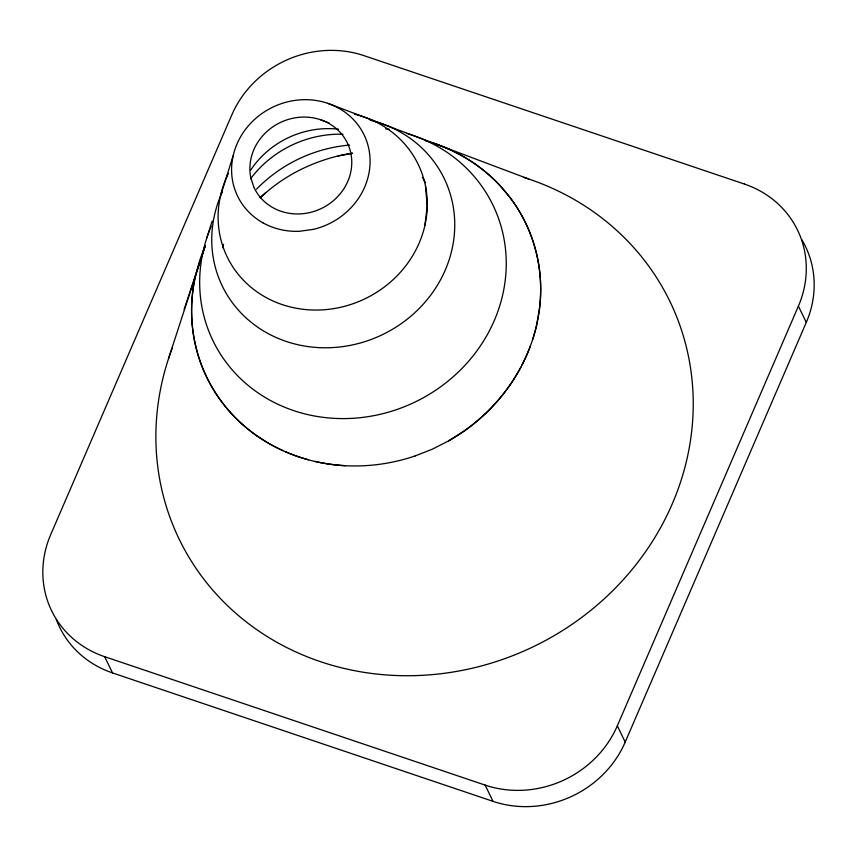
<?xml version="1.0" encoding="UTF-8"?>
<svg xmlns="http://www.w3.org/2000/svg" width="857" height="857" viewBox="0 0 857 857"><rect width="100%" height="100%" fill="white"/><g stroke="black" fill="none" stroke-linecap="round" stroke-linejoin="round"><path stroke-width="1.29" d="M424.858 225.509L427.247 206.28L425.554 186.451M539.439 309.098L536.664 324.899A177.045 163.098 -25.9 0 1 532.561 339.779M220.581 195.717L233.168 155.653M168.486 358.762L205.241 245.734L199.81 260.035L195.621 275.161L184.148 309.398M206.88 237.764L212.161 221.106M200.024 261.674L195.621 275.161A177.11 163.151 -25.9 0 0 345.382 465.694M202.434 254.315L205.241 245.734M744.454 184.062L363.979 55.651A102.433 94.356 -25.9 0 0 231.808 114.913L50.713 534.597A102.454 94.377 -25.9 0 0 104.661 656.687L485.137 785.098A102.433 94.356 -25.9 0 0 617.319 725.836L798.392 306.142A102.412 94.334 -25.9 0 0 744.444 184.073M56.251 619.375A102.454 94.377 -25.9 0 0 112.546 672.938L493.032 801.349A102.433 94.356 -25.9 0 0 625.214 742.087L806.287 322.393A102.412 94.334 -25.9 0 0 801.927 239.853M260.26 197.796C281.792 177.195 309.131 163.055 338.001 155.985A158.47 145.99 -25.9 0 1 352.452 153.242M415.045 455.967L432.089 449.282L448.425 441.001L463.798 431.275A176.81 162.873 -25.9 0 0 502.213 395.377M338.001 155.985L352.452 153.296M313.298 229.376L299.382 231.294A70.403 64.853 -25.9 0 1 262.82 222.766M429.968 142.358L433.771 143.269A177.11 163.151 -25.9 0 1 510.783 198.535M327.663 103.322L528.673 178.995A272.687 251.187 -25.9 0 1 612.541 226.719A272.644 251.155 -25.9 0 1 538.389 644.218A272.644 251.155 -25.9 0 1 156.724 456.888A272.805 251.305 -25.9 0 1 172.407 347.674M320.572 119.766L329.152 122.99M539.449 309.098A177.045 163.098 -25.9 0 0 533.675 243.377A177.42 163.441 -25.9 0 0 510.793 198.535L500.113 185.712A177.174 163.226 -25.9 0 0 452.839 151.025M798.392 306.142L806.287 322.393M617.319 725.825L625.214 742.087M485.137 785.098L493.032 801.349M104.661 656.687L112.546 672.938M262.831 222.756A70.274 64.736 -25.9 0 1 239.714 138.363A70.274 64.736 -25.9 0 1 327.685 103.301A70.295 64.757 -25.9 0 1 369.678 168.433A70.295 64.757 -25.9 0 1 313.255 229.397M250.63 170.136A87.532 80.633 -25.9 0 1 338.611 129.214M354.402 114.163A106.129 97.762 -25.9 0 1 420.755 239.124A106.129 97.762 -25.9 0 1 281.76 304.439A106.129 97.762 -25.9 0 1 228.487 173.328M250.512 178.824A104.725 96.477 -25.9 0 1 342.993 134.228M422.308 177.378A104.725 96.477 -25.9 0 1 425.479 182.723M370.074 120.184A123.301 113.585 -25.9 0 1 448.029 263.056A123.301 113.585 -25.9 0 1 290.384 342.757A123.301 113.585 -25.9 0 1 220.71 195.707M221.235 194.485A123.301 113.585 -25.9 0 1 222.188 192.311M523.659 177.378A272.644 251.155 -25.9 0 1 528.63 179.006M260.121 197.667A158.599 146.108 -25.9 0 1 266.013 192.407M425.243 140.623A177.174 163.226 -25.9 0 1 450.514 149.921M510.793 198.524A177.12 163.162 -25.9 0 1 448.5 440.969M415.131 455.945A177.12 163.162 -25.9 0 1 345.435 465.715A177.045 163.098 -25.9 0 1 314.862 461.377M194.453 340.475A177.12 163.162 -25.9 0 1 195.578 275.268M530.429 345.896A177.045 163.098 -25.9 0 1 522.042 364.943M520.82 367.267A177.045 163.098 -25.9 0 1 502.234 395.366M308.52 459.791A177.045 163.098 -25.9 0 1 285.349 451.671M282.992 450.632A177.045 163.098 -25.9 0 1 256.918 435.774M256.843 435.806A177.003 163.055 -25.9 0 1 194.464 340.368M222.563 247.78A136.981 126.183 -25.9 0 1 223.581 244.277M256.511 189.215A136.981 126.183 -25.9 0 1 349.645 145.079M406.529 133.371A155.556 143.29 -25.9 0 1 495.989 316.426A155.556 143.29 -25.9 0 1 296.265 411.456A155.556 143.29 -25.9 0 1 211.165 226.323M385.65 128.818A155.556 143.29 -25.9 0 1 389.442 129.418M253.651 186.676L250.715 177.303A51.709 47.638 -25.9 0 1 306.324 117.12A51.709 47.638 -25.9 0 1 347.792 181.373A51.774 47.692 -25.9 0 1 320.09 209.097A51.709 47.638 -25.9 0 1 265.156 202.231A51.838 47.746 -25.9 0 1 253.651 186.676"/></g></svg>
